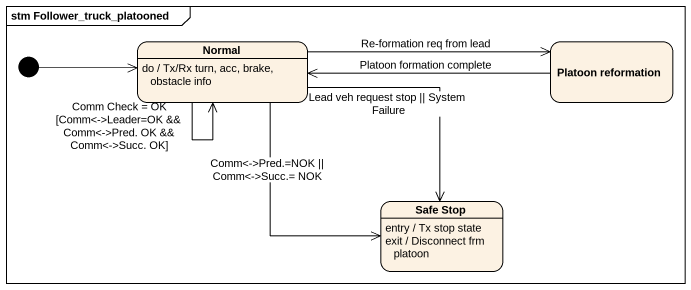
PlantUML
@startuml
mainframe stm Follower_truck_platooned
hide empty description
state Normal
Normal : do / Tx/Rx turn, acc, brake, obstacle info
state "Platoon reformation" as Platoon_reformation
state "Safe Stop" as Safe_Stop
Safe_Stop : entry / Tx stop state
Safe_Stop : exit / Disconnect frm platoon
[*] -right-> Normal
Normal --> Normal : Comm Check = OK [Comm<->Leader=OK && Comm<->Pred. OK && Comm<->Succ. OK]
Normal -right-> Platoon_reformation : Re-formation req from lead
Normal --> Safe_Stop : Lead veh request stop || System Failure
Normal --> Safe_Stop : Comm<->Pred.=NOK || Comm<->Succ.= NOK
Platoon_reformation -left-> Normal : Platoon formation complete
@enduml
